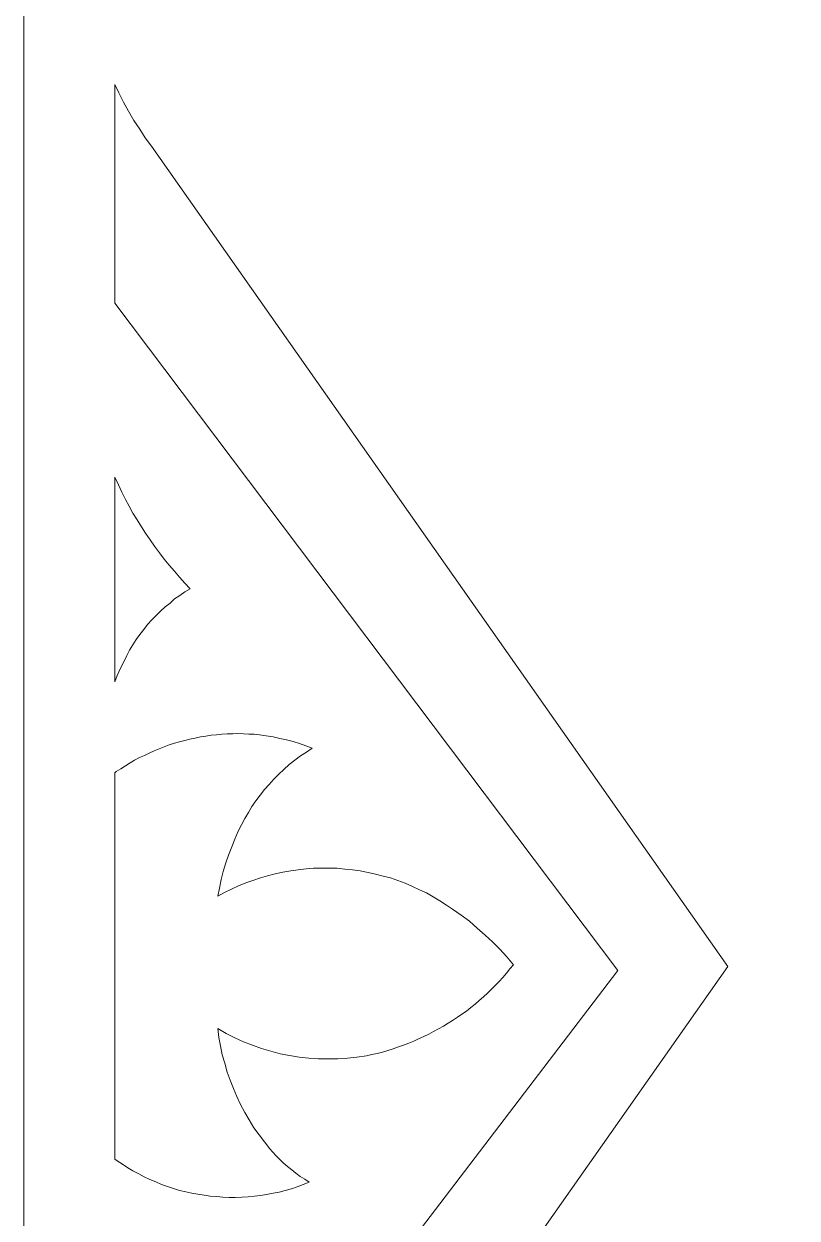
# Model space of a CAD drawing. Header units: centimetres. Extents: x -9.4 to 6.3, y -13 to 13.6.
# Drawn here: x -9.44 to -6.05, y -0.82 to 4.41 of the extents above; entities that cross this region are included whole.
import ezdxf

# ---------------------------------------------------------------- set-up
doc = ezdxf.new("R2010")
doc.units = ezdxf.units.CM
doc.header["$MEASUREMENT"] = 0
doc.layers.add('layer 1', color=7, linetype='Continuous')

msp = doc.modelspace()

# ---------------------------------------------------------------- linework, layer by layer
at = {"layer": 'layer 1', "color": 177, "lineweight": 9}
for points, knots in [([(-9.44332, 13.58709), (-9.44332, 13.58709), (-2.6561, 13.58709), (-2.6561, 13.58709), (-2.6561, 13.58709), (-2.6561, 13.58709), (-2.6561, -13.01887), (-2.6561, -13.01887), (-2.6561, -13.01887), (-2.6561, -13.01887), (-9.44332, -13.01887), (-9.44332, -13.01887), (-9.44332, -13.01887), (-9.44332, -13.01887), (-9.44332, 13.58709), (-9.44332, 13.58709)], [0, 0, 0, 0, 0.2, 0.2, 0.2, 0.2, 0.4, 0.4, 0.4, 0.4, 0.6, 0.6, 0.6, 0.6, 1, 1, 1, 1]), ([(-9.04395, -3.58455), (-9.04395, -3.58455), (-9.04395, -2.62827), (-9.04395, -2.62827), (-9.04395, -2.62827), (-9.04395, -2.62827), (-6.83633, 0.26356), (-6.83633, 0.26356), (-6.83633, 0.26356), (-6.83633, 0.26356), (-9.04395, 3.19039), (-9.04395, 3.19039), (-9.04395, 3.19039), (-9.04395, 3.19039), (-9.04395, 4.14888), (-9.04395, 4.14888), (-9.04395, 4.14888), (-9.04395, 4.14888), (-9.027, 4.1131), (-9.027, 4.1131), (-9.027, 4.1131), (-9.027, 4.1131), (-9.00584, 4.07185), (-9.00584, 4.07185), (-9.00584, 4.07185), (-9.00584, 4.07185), (-8.98364, 4.03168), (-8.98364, 4.03168), (-8.98364, 4.03168), (-8.98364, 4.03168), (-8.96038, 3.99151), (-8.96038, 3.99151), (-8.96038, 3.99151), (-8.96038, 3.99151), (-8.93501, 3.95345), (-8.93501, 3.95345), (-8.93501, 3.95345), (-8.93501, 3.95345), (-8.91069, 3.91537), (-8.91069, 3.91537), (-8.91069, 3.91537), (-8.91069, 3.91537), (-8.88321, 3.87837), (-8.88321, 3.87837), (-8.88321, 3.87837), (-8.88321, 3.87837), (-6.35421, 0.28153), (-6.35421, 0.28153), (-6.35421, 0.28153), (-6.35421, 0.28153), (-8.94135, -3.39884), (-8.94135, -3.39884), (-8.94135, -3.39884), (-8.94135, -3.39884), (-8.96249, -3.43056), (-8.96249, -3.43056), (-8.96249, -3.43056), (-8.96249, -3.43056), (-8.98047, -3.46333), (-8.98047, -3.46333), (-8.98047, -3.46333), (-8.98047, -3.46333), (-8.9995, -3.49504), (-8.9995, -3.49504), (-8.9995, -3.49504), (-8.9995, -3.49504), (-9.01747, -3.52887), (-9.01747, -3.52887), (-9.01747, -3.52887), (-9.01747, -3.52887), (-9.0344, -3.56272), (-9.0344, -3.56272), (-9.0344, -3.56272), (-9.0344, -3.56272), (-9.04395, -3.58455), (-9.04395, -3.58455)], [0, 0, 0, 0, 0.05, 0.05, 0.05, 0.05, 0.1, 0.1, 0.1, 0.1, 0.15, 0.15, 0.15, 0.15, 0.2, 0.2, 0.2, 0.2, 0.25, 0.25, 0.25, 0.25, 0.3, 0.3, 0.3, 0.3, 0.35, 0.35, 0.35, 0.35, 0.4, 0.4, 0.4, 0.4, 0.45, 0.45, 0.45, 0.45, 0.5, 0.5, 0.5, 0.5, 0.55, 0.55, 0.55, 0.55, 0.6, 0.6, 0.6, 0.6, 0.65, 0.65, 0.65, 0.65, 0.7, 0.7, 0.7, 0.7, 0.75, 0.75, 0.75, 0.75, 0.8, 0.8, 0.8, 0.8, 0.85, 0.85, 0.85, 0.85, 0.9, 0.9, 0.9, 0.9, 1, 1, 1, 1]), ([(-9.04395, 1.52919), (-9.04395, 1.52919), (-9.04395, 2.42745), (-9.04395, 2.42745), (-9.04395, 2.42745), (-9.04395, 2.42745), (-9.04286, 2.42463), (-9.04286, 2.42463), (-9.04286, 2.42463), (-9.04286, 2.42463), (-9.02806, 2.3929), (-9.02806, 2.3929), (-9.02806, 2.3929), (-9.02806, 2.3929), (-9.01324, 2.36118), (-9.01324, 2.36118), (-9.01324, 2.36118), (-9.01324, 2.36118), (-8.99738, 2.32947), (-8.99738, 2.32947), (-8.99738, 2.32947), (-8.99738, 2.32947), (-8.98047, 2.29987), (-8.98047, 2.29987), (-8.98047, 2.29987), (-8.98047, 2.29987), (-8.96461, 2.26921), (-8.96461, 2.26921), (-8.96461, 2.26921), (-8.96461, 2.26921), (-8.94664, 2.23961), (-8.94664, 2.23961), (-8.94664, 2.23961), (-8.94664, 2.23961), (-8.92761, 2.20999), (-8.92761, 2.20999), (-8.92761, 2.20999), (-8.92761, 2.20999), (-8.90964, 2.18145), (-8.90964, 2.18145), (-8.90964, 2.18145), (-8.90964, 2.18145), (-8.88955, 2.15185), (-8.88955, 2.15185), (-8.88955, 2.15185), (-8.88955, 2.15185), (-8.86946, 2.12436), (-8.86946, 2.12436), (-8.86946, 2.12436), (-8.86946, 2.12436), (-8.8483, 2.09582), (-8.8483, 2.09582), (-8.8483, 2.09582), (-8.8483, 2.09582), (-8.82822, 2.06728), (-8.82822, 2.06728), (-8.82822, 2.06728), (-8.82822, 2.06728), (-8.80602, 2.04188), (-8.80602, 2.04188), (-8.80602, 2.04188), (-8.80602, 2.04188), (-8.78276, 2.0144), (-8.78276, 2.0144), (-8.78276, 2.0144), (-8.78276, 2.0144), (-8.76056, 1.98903), (-8.76056, 1.98903), (-8.76056, 1.98903), (-8.76056, 1.98903), (-8.7373, 1.9626), (-8.7373, 1.9626), (-8.7373, 1.9626), (-8.7373, 1.9626), (-8.71299, 1.93723), (-8.71299, 1.93723), (-8.71299, 1.93723), (-8.71299, 1.93723), (-8.73624, 1.92454), (-8.73624, 1.92454), (-8.73624, 1.92454), (-8.73624, 1.92454), (-8.7595, 1.90868), (-8.7595, 1.90868), (-8.7595, 1.90868), (-8.7595, 1.90868), (-8.7817, 1.89281), (-8.7817, 1.89281), (-8.7817, 1.89281), (-8.7817, 1.89281), (-8.80179, 1.87484), (-8.80179, 1.87484), (-8.80179, 1.87484), (-8.80179, 1.87484), (-8.82293, 1.85792), (-8.82293, 1.85792), (-8.82293, 1.85792), (-8.82293, 1.85792), (-8.84407, 1.83995), (-8.84407, 1.83995), (-8.84407, 1.83995), (-8.84407, 1.83995), (-8.86312, 1.81986), (-8.86312, 1.81986), (-8.86312, 1.81986), (-8.86312, 1.81986), (-8.88215, 1.80083), (-8.88215, 1.80083), (-8.88215, 1.80083), (-8.88215, 1.80083), (-8.90012, 1.78075), (-8.90012, 1.78075), (-8.90012, 1.78075), (-8.90012, 1.78075), (-8.91704, 1.75855), (-8.91704, 1.75855), (-8.91704, 1.75855), (-8.91704, 1.75855), (-8.93395, 1.7374), (-8.93395, 1.7374), (-8.93395, 1.7374), (-8.93395, 1.7374), (-8.94981, 1.71519), (-8.94981, 1.71519), (-8.94981, 1.71519), (-8.94981, 1.71519), (-8.96461, 1.69193), (-8.96461, 1.69193), (-8.96461, 1.69193), (-8.96461, 1.69193), (-8.97941, 1.66867), (-8.97941, 1.66867), (-8.97941, 1.66867), (-8.97941, 1.66867), (-8.9921, 1.64541), (-8.9921, 1.64541), (-8.9921, 1.64541), (-8.9921, 1.64541), (-9.00372, 1.62004), (-9.00372, 1.62004), (-9.00372, 1.62004), (-9.00372, 1.62004), (-9.01958, 1.58938), (-9.01958, 1.58938), (-9.01958, 1.58938), (-9.01958, 1.58938), (-9.03334, 1.55661), (-9.03334, 1.55661), (-9.03334, 1.55661), (-9.03334, 1.55661), (-9.04395, 1.52919), (-9.04395, 1.52919)], [0, 0, 0, 0, 0.025641, 0.025641, 0.025641, 0.025641, 0.0512821, 0.0512821, 0.0512821, 0.0512821, 0.0769231, 0.0769231, 0.0769231, 0.0769231, 0.1025641, 0.1025641, 0.1025641, 0.1025641, 0.1282051, 0.1282051, 0.1282051, 0.1282051, 0.1538462, 0.1538462, 0.1538462, 0.1538462, 0.1794872, 0.1794872, 0.1794872, 0.1794872, 0.2051282, 0.2051282, 0.2051282, 0.2051282, 0.2307692, 0.2307692, 0.2307692, 0.2307692, 0.2564103, 0.2564103, 0.2564103, 0.2564103, 0.2820513, 0.2820513, 0.2820513, 0.2820513, 0.3076923, 0.3076923, 0.3076923, 0.3076923, 0.3333333, 0.3333333, 0.3333333, 0.3333333, 0.3589744, 0.3589744, 0.3589744, 0.3589744, 0.3846154, 0.3846154, 0.3846154, 0.3846154, 0.4102564, 0.4102564, 0.4102564, 0.4102564, 0.4358974, 0.4358974, 0.4358974, 0.4358974, 0.4615385, 0.4615385, 0.4615385, 0.4615385, 0.4871795, 0.4871795, 0.4871795, 0.4871795, 0.5128205, 0.5128205, 0.5128205, 0.5128205, 0.5384615, 0.5384615, 0.5384615, 0.5384615, 0.5641026, 0.5641026, 0.5641026, 0.5641026, 0.5897436, 0.5897436, 0.5897436, 0.5897436, 0.6153846, 0.6153846, 0.6153846, 0.6153846, 0.6410256, 0.6410256, 0.6410256, 0.6410256, 0.6666667, 0.6666667, 0.6666667, 0.6666667, 0.6923077, 0.6923077, 0.6923077, 0.6923077, 0.7179487, 0.7179487, 0.7179487, 0.7179487, 0.7435897, 0.7435897, 0.7435897, 0.7435897, 0.7692308, 0.7692308, 0.7692308, 0.7692308, 0.7948718, 0.7948718, 0.7948718, 0.7948718, 0.8205128, 0.8205128, 0.8205128, 0.8205128, 0.8461538, 0.8461538, 0.8461538, 0.8461538, 0.8717949, 0.8717949, 0.8717949, 0.8717949, 0.8974359, 0.8974359, 0.8974359, 0.8974359, 0.9230769, 0.9230769, 0.9230769, 0.9230769, 0.9487179, 0.9487179, 0.9487179, 0.9487179, 1, 1, 1, 1]), ([(-9.04395, -0.56366), (-9.04395, -0.56366), (-9.04395, 1.13093), (-9.04395, 1.13093), (-9.04395, 1.13093), (-9.04395, 1.13093), (-9.03757, 1.13581), (-9.03757, 1.13581), (-9.03757, 1.13581), (-9.03757, 1.13581), (-9.01747, 1.14849), (-9.01747, 1.14849), (-9.01747, 1.14849), (-9.01747, 1.14849), (-8.99738, 1.16118), (-8.99738, 1.16118), (-8.99738, 1.16118), (-8.99738, 1.16118), (-8.9773, 1.17387), (-8.9773, 1.17387), (-8.9773, 1.17387), (-8.9773, 1.17387), (-8.95721, 1.18549), (-8.95721, 1.18549), (-8.95721, 1.18549), (-8.95721, 1.18549), (-8.93607, 1.19712), (-8.93607, 1.19712), (-8.93607, 1.19712), (-8.93607, 1.19712), (-8.91387, 1.20664), (-8.91387, 1.20664), (-8.91387, 1.20664), (-8.91387, 1.20664), (-8.89378, 1.21723), (-8.89378, 1.21723), (-8.89378, 1.21723), (-8.89378, 1.21723), (-8.87158, 1.22674), (-8.87158, 1.22674), (-8.87158, 1.22674), (-8.87158, 1.22674), (-8.84936, 1.23626), (-8.84936, 1.23626), (-8.84936, 1.23626), (-8.84936, 1.23626), (-8.82822, 1.24471), (-8.82822, 1.24471), (-8.82822, 1.24471), (-8.82822, 1.24471), (-8.80496, 1.25317), (-8.80496, 1.25317), (-8.80496, 1.25317), (-8.80496, 1.25317), (-8.78276, 1.26057), (-8.78276, 1.26057), (-8.78276, 1.26057), (-8.78276, 1.26057), (-8.76056, 1.26691), (-8.76056, 1.26691), (-8.76056, 1.26691), (-8.76056, 1.26691), (-8.7373, 1.2722), (-8.7373, 1.2722), (-8.7373, 1.2722), (-8.7373, 1.2722), (-8.7151, 1.27854), (-8.7151, 1.27854), (-8.7151, 1.27854), (-8.7151, 1.27854), (-8.69184, 1.28277), (-8.69184, 1.28277), (-8.69184, 1.28277), (-8.69184, 1.28277), (-8.66751, 1.28806), (-8.66751, 1.28806), (-8.66751, 1.28806), (-8.66751, 1.28806), (-8.64531, 1.29123), (-8.64531, 1.29123), (-8.64531, 1.29123), (-8.64531, 1.29123), (-8.62205, 1.29546), (-8.62205, 1.29546), (-8.62205, 1.29546), (-8.62205, 1.29546), (-8.59774, 1.29757), (-8.59774, 1.29757), (-8.59774, 1.29757), (-8.59774, 1.29757), (-8.57448, 1.29969), (-8.57448, 1.29969), (-8.57448, 1.29969), (-8.57448, 1.29969), (-8.55122, 1.3018), (-8.55122, 1.3018), (-8.55122, 1.3018), (-8.55122, 1.3018), (-8.52691, 1.3018), (-8.52691, 1.3018), (-8.52691, 1.3018), (-8.52691, 1.3018), (-8.50363, 1.30286), (-8.50363, 1.30286), (-8.50363, 1.30286), (-8.50363, 1.30286), (-8.47932, 1.3018), (-8.47932, 1.3018), (-8.47932, 1.3018), (-8.47932, 1.3018), (-8.45606, 1.30074), (-8.45606, 1.30074), (-8.45606, 1.30074), (-8.45606, 1.30074), (-8.4328, 1.29969), (-8.4328, 1.29969), (-8.4328, 1.29969), (-8.4328, 1.29969), (-8.40849, 1.29757), (-8.40849, 1.29757), (-8.40849, 1.29757), (-8.40849, 1.29757), (-8.37995, 1.29334), (-8.37995, 1.29334), (-8.37995, 1.29334), (-8.37995, 1.29334), (-8.34929, 1.28806), (-8.34929, 1.28806), (-8.34929, 1.28806), (-8.34929, 1.28806), (-8.31967, 1.28171), (-8.31967, 1.28171), (-8.31967, 1.28171), (-8.31967, 1.28171), (-8.29113, 1.27537), (-8.29113, 1.27537), (-8.29113, 1.27537), (-8.29113, 1.27537), (-8.26153, 1.26797), (-8.26153, 1.26797), (-8.26153, 1.26797), (-8.26153, 1.26797), (-8.23404, 1.25846), (-8.23404, 1.25846), (-8.23404, 1.25846), (-8.23404, 1.25846), (-8.2055, 1.24894), (-8.2055, 1.24894), (-8.2055, 1.24894), (-8.2055, 1.24894), (-8.17801, 1.23837), (-8.17801, 1.23837), (-8.17801, 1.23837), (-8.17801, 1.23837), (-8.20338, 1.22146), (-8.20338, 1.22146), (-8.20338, 1.22146), (-8.20338, 1.22146), (-8.22981, 1.20452), (-8.22981, 1.20452), (-8.22981, 1.20452), (-8.22981, 1.20452), (-8.25412, 1.18549), (-8.25412, 1.18549), (-8.25412, 1.18549), (-8.25412, 1.18549), (-8.27844, 1.16647), (-8.27844, 1.16647), (-8.27844, 1.16647), (-8.27844, 1.16647), (-8.3017, 1.14532), (-8.3017, 1.14532), (-8.3017, 1.14532), (-8.3017, 1.14532), (-8.3239, 1.12524), (-8.3239, 1.12524), (-8.3239, 1.12524), (-8.3239, 1.12524), (-8.34612, 1.10304), (-8.34612, 1.10304), (-8.34612, 1.10304), (-8.34612, 1.10304), (-8.36726, 1.07978), (-8.36726, 1.07978), (-8.36726, 1.07978), (-8.36726, 1.07978), (-8.38735, 1.05758), (-8.38735, 1.05758), (-8.38735, 1.05758), (-8.38735, 1.05758), (-8.40637, 1.03219), (-8.40637, 1.03219), (-8.40637, 1.03219), (-8.40637, 1.03219), (-8.4254, 1.00787), (-8.4254, 1.00787), (-8.4254, 1.00787), (-8.4254, 1.00787), (-8.44232, 0.9825), (-8.44232, 0.9825), (-8.44232, 0.9825), (-8.44232, 0.9825), (-8.45818, 0.95607), (-8.45818, 0.95607), (-8.45818, 0.95607), (-8.45818, 0.95607), (-8.47403, 0.92964), (-8.47403, 0.92964), (-8.47403, 0.92964), (-8.47403, 0.92964), (-8.48883, 0.90216), (-8.48883, 0.90216), (-8.48883, 0.90216), (-8.48883, 0.90216), (-8.50258, 0.87467), (-8.50258, 0.87467), (-8.50258, 0.87467), (-8.50258, 0.87467), (-8.51739, 0.83977), (-8.51739, 0.83977), (-8.51739, 0.83977), (-8.51739, 0.83977), (-8.53114, 0.80594), (-8.53114, 0.80594), (-8.53114, 0.80594), (-8.53114, 0.80594), (-8.54488, 0.76999), (-8.54488, 0.76999), (-8.54488, 0.76999), (-8.54488, 0.76999), (-8.55651, 0.73511), (-8.55651, 0.73511), (-8.55651, 0.73511), (-8.55651, 0.73511), (-8.56814, 0.69809), (-8.56814, 0.69809), (-8.56814, 0.69809), (-8.56814, 0.69809), (-8.57765, 0.66215), (-8.57765, 0.66215), (-8.57765, 0.66215), (-8.57765, 0.66215), (-8.58505, 0.62515), (-8.58505, 0.62515), (-8.58505, 0.62515), (-8.58505, 0.62515), (-8.59245, 0.5892), (-8.59245, 0.5892), (-8.59245, 0.5892), (-8.59245, 0.5892), (-8.56285, 0.60506), (-8.56285, 0.60506), (-8.56285, 0.60506), (-8.56285, 0.60506), (-8.53219, 0.61986), (-8.53219, 0.61986), (-8.53219, 0.61986), (-8.53219, 0.61986), (-8.50152, 0.63466), (-8.50152, 0.63466), (-8.50152, 0.63466), (-8.50152, 0.63466), (-8.4698, 0.64735), (-8.4698, 0.64735), (-8.4698, 0.64735), (-8.4698, 0.64735), (-8.43809, 0.65897), (-8.43809, 0.65897), (-8.43809, 0.65897), (-8.43809, 0.65897), (-8.40532, 0.6706), (-8.40532, 0.6706), (-8.40532, 0.6706), (-8.40532, 0.6706), (-8.3736, 0.67906), (-8.3736, 0.67906), (-8.3736, 0.67906), (-8.3736, 0.67906), (-8.33975, 0.68752), (-8.33975, 0.68752), (-8.33975, 0.68752), (-8.33975, 0.68752), (-8.30698, 0.69492), (-8.30698, 0.69492), (-8.30698, 0.69492), (-8.30698, 0.69492), (-8.2721, 0.70128), (-8.2721, 0.70128), (-8.2721, 0.70128), (-8.2721, 0.70128), (-8.23932, 0.70551), (-8.23932, 0.70551), (-8.23932, 0.70551), (-8.23932, 0.70551), (-8.20444, 0.70974), (-8.20444, 0.70974), (-8.20444, 0.70974), (-8.20444, 0.70974), (-8.17165, 0.71185), (-8.17165, 0.71185), (-8.17165, 0.71185), (-8.17165, 0.71185), (-8.13676, 0.71291), (-8.13676, 0.71291), (-8.13676, 0.71291), (-8.13676, 0.71291), (-8.10293, 0.71291), (-8.10293, 0.71291), (-8.10293, 0.71291), (-8.10293, 0.71291), (-8.06805, 0.71185), (-8.06805, 0.71185), (-8.06805, 0.71185), (-8.06805, 0.71185), (-8.03527, 0.70868), (-8.03527, 0.70868), (-8.03527, 0.70868), (-8.03527, 0.70868), (-8.00037, 0.70551), (-8.00037, 0.70551), (-8.00037, 0.70551), (-8.00037, 0.70551), (-7.9676, 0.70022), (-7.9676, 0.70022), (-7.9676, 0.70022), (-7.9676, 0.70022), (-7.93271, 0.69386), (-7.93271, 0.69386), (-7.93271, 0.69386), (-7.93271, 0.69386), (-7.89994, 0.68646), (-7.89994, 0.68646), (-7.89994, 0.68646), (-7.89994, 0.68646), (-7.86717, 0.678), (-7.86717, 0.678), (-7.86717, 0.678), (-7.86717, 0.678), (-7.8344, 0.66955), (-7.8344, 0.66955), (-7.8344, 0.66955), (-7.8344, 0.66955), (-7.80161, 0.65792), (-7.80161, 0.65792), (-7.80161, 0.65792), (-7.80161, 0.65792), (-7.76989, 0.64629), (-7.76989, 0.64629), (-7.76989, 0.64629), (-7.76989, 0.64629), (-7.73818, 0.63255), (-7.73818, 0.63255), (-7.73818, 0.63255), (-7.73818, 0.63255), (-7.70752, 0.61775), (-7.70752, 0.61775), (-7.70752, 0.61775), (-7.70752, 0.61775), (-7.67686, 0.604), (-7.67686, 0.604), (-7.67686, 0.604), (-7.67686, 0.604), (-7.64724, 0.58709), (-7.64724, 0.58709), (-7.64724, 0.58709), (-7.64724, 0.58709), (-7.61764, 0.56912), (-7.61764, 0.56912), (-7.61764, 0.56912), (-7.61764, 0.56912), (-7.5891, 0.55009), (-7.5891, 0.55009), (-7.5891, 0.55009), (-7.5891, 0.55009), (-7.56161, 0.53212), (-7.56161, 0.53212), (-7.56161, 0.53212), (-7.56161, 0.53212), (-7.52461, 0.50567), (-7.52461, 0.50567), (-7.52461, 0.50567), (-7.52461, 0.50567), (-7.48759, 0.47924), (-7.48759, 0.47924), (-7.48759, 0.47924), (-7.48759, 0.47924), (-7.45376, 0.44964), (-7.45376, 0.44964), (-7.45376, 0.44964), (-7.45376, 0.44964), (-7.41888, 0.41898), (-7.41888, 0.41898), (-7.41888, 0.41898), (-7.41888, 0.41898), (-7.38611, 0.38938), (-7.38611, 0.38938), (-7.38611, 0.38938), (-7.38611, 0.38938), (-7.35439, 0.35659), (-7.35439, 0.35659), (-7.35439, 0.35659), (-7.35439, 0.35659), (-7.32373, 0.32382), (-7.32373, 0.32382), (-7.32373, 0.32382), (-7.32373, 0.32382), (-7.29411, 0.28893), (-7.29411, 0.28893), (-7.29411, 0.28893), (-7.29411, 0.28893), (-7.30997, 0.27096), (-7.30997, 0.27096), (-7.30997, 0.27096), (-7.30997, 0.27096), (-7.32585, 0.25193), (-7.32585, 0.25193), (-7.32585, 0.25193), (-7.32585, 0.25193), (-7.34065, 0.2329), (-7.34065, 0.2329), (-7.34065, 0.2329), (-7.34065, 0.2329), (-7.35756, 0.21493), (-7.35756, 0.21493), (-7.35756, 0.21493), (-7.35756, 0.21493), (-7.37448, 0.19802), (-7.37448, 0.19802), (-7.37448, 0.19802), (-7.37448, 0.19802), (-7.39139, 0.18108), (-7.39139, 0.18108), (-7.39139, 0.18108), (-7.39139, 0.18108), (-7.40831, 0.16417), (-7.40831, 0.16417), (-7.40831, 0.16417), (-7.40831, 0.16417), (-7.42628, 0.14831), (-7.42628, 0.14831), (-7.42628, 0.14831), (-7.42628, 0.14831), (-7.44531, 0.13245), (-7.44531, 0.13245), (-7.44531, 0.13245), (-7.44531, 0.13245), (-7.46328, 0.1166), (-7.46328, 0.1166), (-7.46328, 0.1166), (-7.46328, 0.1166), (-7.48231, 0.10074), (-7.48231, 0.10074), (-7.48231, 0.10074), (-7.48231, 0.10074), (-7.50135, 0.08594), (-7.50135, 0.08594), (-7.50135, 0.08594), (-7.50135, 0.08594), (-7.52144, 0.0722), (-7.52144, 0.0722), (-7.52144, 0.0722), (-7.52144, 0.0722), (-7.54047, 0.05845), (-7.54047, 0.05845), (-7.54047, 0.05845), (-7.54047, 0.05845), (-7.56161, 0.04471), (-7.56161, 0.04471), (-7.56161, 0.04471), (-7.56161, 0.04471), (-7.5817, 0.03202), (-7.5817, 0.03202), (-7.5817, 0.03202), (-7.5817, 0.03202), (-7.60178, 0.01934), (-7.60178, 0.01934), (-7.60178, 0.01934), (-7.60178, 0.01934), (-7.62293, 0.00769), (-7.62293, 0.00769), (-7.62293, 0.00769), (-7.62293, 0.00769), (-7.64513, -0.00394), (-7.64513, -0.00394), (-7.64513, -0.00394), (-7.64513, -0.00394), (-7.66629, -0.01557), (-7.66629, -0.01557), (-7.66629, -0.01557), (-7.66629, -0.01557), (-7.68743, -0.02614), (-7.68743, -0.02614), (-7.68743, -0.02614), (-7.68743, -0.02614), (-7.71069, -0.03671), (-7.71069, -0.03671), (-7.71069, -0.03671), (-7.71069, -0.03671), (-7.73183, -0.04622), (-7.73183, -0.04622), (-7.73183, -0.04622), (-7.73183, -0.04622), (-7.75403, -0.05468), (-7.75403, -0.05468), (-7.75403, -0.05468), (-7.75403, -0.05468), (-7.77729, -0.06314), (-7.77729, -0.06314), (-7.77729, -0.06314), (-7.77729, -0.06314), (-7.79949, -0.0716), (-7.79949, -0.0716), (-7.79949, -0.0716), (-7.79949, -0.0716), (-7.82275, -0.08005), (-7.82275, -0.08005), (-7.82275, -0.08005), (-7.82275, -0.08005), (-7.84602, -0.08745), (-7.84602, -0.08745), (-7.84602, -0.08745), (-7.84602, -0.08745), (-7.86928, -0.0938), (-7.86928, -0.0938), (-7.86928, -0.0938), (-7.86928, -0.0938), (-7.89254, -0.10014), (-7.89254, -0.10014), (-7.89254, -0.10014), (-7.89254, -0.10014), (-7.91685, -0.10543), (-7.91685, -0.10543), (-7.91685, -0.10543), (-7.91685, -0.10543), (-7.94011, -0.11071), (-7.94011, -0.11071), (-7.94011, -0.11071), (-7.94011, -0.11071), (-7.9824, -0.116), (-7.9824, -0.116), (-7.9824, -0.116), (-7.9824, -0.116), (-8.02365, -0.12128), (-8.02365, -0.12128), (-8.02365, -0.12128), (-8.02365, -0.12128), (-8.06593, -0.1234), (-8.06593, -0.1234), (-8.06593, -0.1234), (-8.06593, -0.1234), (-8.10928, -0.12445), (-8.10928, -0.12445), (-8.10928, -0.12445), (-8.10928, -0.12445), (-8.15051, -0.1234), (-8.15051, -0.1234), (-8.15051, -0.1234), (-8.15051, -0.1234), (-8.19281, -0.12023), (-8.19281, -0.12023), (-8.19281, -0.12023), (-8.19281, -0.12023), (-8.2351, -0.116), (-8.2351, -0.116), (-8.2351, -0.116), (-8.2351, -0.116), (-8.27738, -0.10965), (-8.27738, -0.10965), (-8.27738, -0.10965), (-8.27738, -0.10965), (-8.31861, -0.1012), (-8.31861, -0.1012), (-8.31861, -0.1012), (-8.31861, -0.1012), (-8.35986, -0.09062), (-8.35986, -0.09062), (-8.35986, -0.09062), (-8.35986, -0.09062), (-8.40003, -0.07794), (-8.40003, -0.07794), (-8.40003, -0.07794), (-8.40003, -0.07794), (-8.4402, -0.0642), (-8.4402, -0.0642), (-8.4402, -0.0642), (-8.4402, -0.0642), (-8.47932, -0.0494), (-8.47932, -0.0494), (-8.47932, -0.0494), (-8.47932, -0.0494), (-8.51739, -0.03142), (-8.51739, -0.03142), (-8.51739, -0.03142), (-8.51739, -0.03142), (-8.55545, -0.0124), (-8.55545, -0.0124), (-8.55545, -0.0124), (-8.55545, -0.0124), (-8.59245, 0.00875), (-8.59245, 0.00875), (-8.59245, 0.00875), (-8.59245, 0.00875), (-8.58717, -0.03037), (-8.58717, -0.03037), (-8.58717, -0.03037), (-8.58717, -0.03037), (-8.58082, -0.06737), (-8.58082, -0.06737), (-8.58082, -0.06737), (-8.58082, -0.06737), (-8.57237, -0.10648), (-8.57237, -0.10648), (-8.57237, -0.10648), (-8.57237, -0.10648), (-8.56179, -0.14348), (-8.56179, -0.14348), (-8.56179, -0.14348), (-8.56179, -0.14348), (-8.55122, -0.18156), (-8.55122, -0.18156), (-8.55122, -0.18156), (-8.55122, -0.18156), (-8.53748, -0.2175), (-8.53748, -0.2175), (-8.53748, -0.2175), (-8.53748, -0.2175), (-8.52374, -0.25345), (-8.52374, -0.25345), (-8.52374, -0.25345), (-8.52374, -0.25345), (-8.50892, -0.28939), (-8.50892, -0.28939), (-8.50892, -0.28939), (-8.50892, -0.28939), (-8.492, -0.32429), (-8.492, -0.32429), (-8.492, -0.32429), (-8.492, -0.32429), (-8.47298, -0.35918), (-8.47298, -0.35918), (-8.47298, -0.35918), (-8.47298, -0.35918), (-8.45395, -0.39195), (-8.45395, -0.39195), (-8.45395, -0.39195), (-8.45395, -0.39195), (-8.43386, -0.42578), (-8.43386, -0.42578), (-8.43386, -0.42578), (-8.43386, -0.42578), (-8.4106, -0.45644), (-8.4106, -0.45644), (-8.4106, -0.45644), (-8.4106, -0.45644), (-8.38735, -0.48815), (-8.38735, -0.48815), (-8.38735, -0.48815), (-8.38735, -0.48815), (-8.36409, -0.51777), (-8.36409, -0.51777), (-8.36409, -0.51777), (-8.36409, -0.51777), (-8.33764, -0.54737), (-8.33764, -0.54737), (-8.33764, -0.54737), (-8.33764, -0.54737), (-8.32073, -0.56429), (-8.32073, -0.56429), (-8.32073, -0.56429), (-8.32073, -0.56429), (-8.30487, -0.58014), (-8.30487, -0.58014), (-8.30487, -0.58014), (-8.30487, -0.58014), (-8.2869, -0.596), (-8.2869, -0.596), (-8.2869, -0.596), (-8.2869, -0.596), (-8.26787, -0.6108), (-8.26787, -0.6108), (-8.26787, -0.6108), (-8.26787, -0.6108), (-8.2499, -0.6256), (-8.2499, -0.6256), (-8.2499, -0.6256), (-8.2499, -0.6256), (-8.23087, -0.63935), (-8.23087, -0.63935), (-8.23087, -0.63935), (-8.23087, -0.63935), (-8.21078, -0.65203), (-8.21078, -0.65203), (-8.21078, -0.65203), (-8.21078, -0.65203), (-8.1907, -0.66474), (-8.1907, -0.66474), (-8.1907, -0.66474), (-8.1907, -0.66474), (-8.21712, -0.67531), (-8.21712, -0.67531), (-8.21712, -0.67531), (-8.21712, -0.67531), (-8.24355, -0.68482), (-8.24355, -0.68482), (-8.24355, -0.68482), (-8.24355, -0.68482), (-8.26893, -0.69328), (-8.26893, -0.69328), (-8.26893, -0.69328), (-8.26893, -0.69328), (-8.29641, -0.70174), (-8.29641, -0.70174), (-8.29641, -0.70174), (-8.29641, -0.70174), (-8.32284, -0.70808), (-8.32284, -0.70808), (-8.32284, -0.70808), (-8.32284, -0.70808), (-8.34929, -0.71336), (-8.34929, -0.71336), (-8.34929, -0.71336), (-8.34929, -0.71336), (-8.37783, -0.71865), (-8.37783, -0.71865), (-8.37783, -0.71865), (-8.37783, -0.71865), (-8.40426, -0.72288), (-8.40426, -0.72288), (-8.40426, -0.72288), (-8.40426, -0.72288), (-8.43175, -0.72605), (-8.43175, -0.72605), (-8.43175, -0.72605), (-8.43175, -0.72605), (-8.45923, -0.72922), (-8.45923, -0.72922), (-8.45923, -0.72922), (-8.45923, -0.72922), (-8.48672, -0.73028), (-8.48672, -0.73028), (-8.48672, -0.73028), (-8.48672, -0.73028), (-8.51528, -0.73134), (-8.51528, -0.73134), (-8.51528, -0.73134), (-8.51528, -0.73134), (-8.54171, -0.73134), (-8.54171, -0.73134), (-8.54171, -0.73134), (-8.54171, -0.73134), (-8.57025, -0.73028), (-8.57025, -0.73028), (-8.57025, -0.73028), (-8.57025, -0.73028), (-8.59668, -0.72817), (-8.59668, -0.72817), (-8.59668, -0.72817), (-8.59668, -0.72817), (-8.62522, -0.72605), (-8.62522, -0.72605), (-8.62522, -0.72605), (-8.62522, -0.72605), (-8.65165, -0.72182), (-8.65165, -0.72182), (-8.65165, -0.72182), (-8.65165, -0.72182), (-8.67914, -0.71759), (-8.67914, -0.71759), (-8.67914, -0.71759), (-8.67914, -0.71759), (-8.70664, -0.71231), (-8.70664, -0.71231), (-8.70664, -0.71231), (-8.70664, -0.71231), (-8.73307, -0.70702), (-8.73307, -0.70702), (-8.73307, -0.70702), (-8.73307, -0.70702), (-8.76056, -0.70068), (-8.76056, -0.70068), (-8.76056, -0.70068), (-8.76056, -0.70068), (-8.78699, -0.69222), (-8.78699, -0.69222), (-8.78699, -0.69222), (-8.78699, -0.69222), (-8.81342, -0.68376), (-8.81342, -0.68376), (-8.81342, -0.68376), (-8.81342, -0.68376), (-8.83985, -0.67425), (-8.83985, -0.67425), (-8.83985, -0.67425), (-8.83985, -0.67425), (-8.86418, -0.66368), (-8.86418, -0.66368), (-8.86418, -0.66368), (-8.86418, -0.66368), (-8.89061, -0.65309), (-8.89061, -0.65309), (-8.89061, -0.65309), (-8.89061, -0.65309), (-8.91492, -0.64146), (-8.91492, -0.64146), (-8.91492, -0.64146), (-8.91492, -0.64146), (-8.93924, -0.62877), (-8.93924, -0.62877), (-8.93924, -0.62877), (-8.93924, -0.62877), (-8.96461, -0.61503), (-8.96461, -0.61503), (-8.96461, -0.61503), (-8.96461, -0.61503), (-8.98681, -0.60129), (-8.98681, -0.60129), (-8.98681, -0.60129), (-8.98681, -0.60129), (-9.01112, -0.58543), (-9.01112, -0.58543), (-9.01112, -0.58543), (-9.01112, -0.58543), (-9.0344, -0.57063), (-9.0344, -0.57063), (-9.0344, -0.57063), (-9.0344, -0.57063), (-9.04395, -0.56366), (-9.04395, -0.56366)], [0, 0, 0, 0, 0.0048077, 0.0048077, 0.0048077, 0.0048077, 0.0096154, 0.0096154, 0.0096154, 0.0096154, 0.0144231, 0.0144231, 0.0144231, 0.0144231, 0.0192308, 0.0192308, 0.0192308, 0.0192308, 0.0240385, 0.0240385, 0.0240385, 0.0240385, 0.0288462, 0.0288462, 0.0288462, 0.0288462, 0.0336538, 0.0336538, 0.0336538, 0.0336538, 0.0384615, 0.0384615, 0.0384615, 0.0384615, 0.0432692, 0.0432692, 0.0432692, 0.0432692, 0.0480769, 0.0480769, 0.0480769, 0.0480769, 0.0528846, 0.0528846, 0.0528846, 0.0528846, 0.0576923, 0.0576923, 0.0576923, 0.0576923, 0.0625, 0.0625, 0.0625, 0.0625, 0.0673077, 0.0673077, 0.0673077, 0.0673077, 0.0721154, 0.0721154, 0.0721154, 0.0721154, 0.0769231, 0.0769231, 0.0769231, 0.0769231, 0.0817308, 0.0817308, 0.0817308, 0.0817308, 0.0865385, 0.0865385, 0.0865385, 0.0865385, 0.0913462, 0.0913462, 0.0913462, 0.0913462, 0.0961538, 0.0961538, 0.0961538, 0.0961538, 0.1009615, 0.1009615, 0.1009615, 0.1009615, 0.1057692, 0.1057692, 0.1057692, 0.1057692, 0.1105769, 0.1105769, 0.1105769, 0.1105769, 0.1153846, 0.1153846, 0.1153846, 0.1153846, 0.1201923, 0.1201923, 0.1201923, 0.1201923, 0.125, 0.125, 0.125, 0.125, 0.1298077, 0.1298077, 0.1298077, 0.1298077, 0.1346154, 0.1346154, 0.1346154, 0.1346154, 0.1394231, 0.1394231, 0.1394231, 0.1394231, 0.1442308, 0.1442308, 0.1442308, 0.1442308, 0.1490385, 0.1490385, 0.1490385, 0.1490385, 0.1538462, 0.1538462, 0.1538462, 0.1538462, 0.1586538, 0.1586538, 0.1586538, 0.1586538, 0.1634615, 0.1634615, 0.1634615, 0.1634615, 0.1682692, 0.1682692, 0.1682692, 0.1682692, 0.1730769, 0.1730769, 0.1730769, 0.1730769, 0.1778846, 0.1778846, 0.1778846, 0.1778846, 0.1826923, 0.1826923, 0.1826923, 0.1826923, 0.1875, 0.1875, 0.1875, 0.1875, 0.1923077, 0.1923077, 0.1923077, 0.1923077, 0.1971154, 0.1971154, 0.1971154, 0.1971154, 0.2019231, 0.2019231, 0.2019231, 0.2019231, 0.2067308, 0.2067308, 0.2067308, 0.2067308, 0.2115385, 0.2115385, 0.2115385, 0.2115385, 0.2163462, 0.2163462, 0.2163462, 0.2163462, 0.2211538, 0.2211538, 0.2211538, 0.2211538, 0.2259615, 0.2259615, 0.2259615, 0.2259615, 0.2307692, 0.2307692, 0.2307692, 0.2307692, 0.2355769, 0.2355769, 0.2355769, 0.2355769, 0.2403846, 0.2403846, 0.2403846, 0.2403846, 0.2451923, 0.2451923, 0.2451923, 0.2451923, 0.25, 0.25, 0.25, 0.25, 0.2548077, 0.2548077, 0.2548077, 0.2548077, 0.2596154, 0.2596154, 0.2596154, 0.2596154, 0.2644231, 0.2644231, 0.2644231, 0.2644231, 0.2692308, 0.2692308, 0.2692308, 0.2692308, 0.2740385, 0.2740385, 0.2740385, 0.2740385, 0.2788462, 0.2788462, 0.2788462, 0.2788462, 0.2836538, 0.2836538, 0.2836538, 0.2836538, 0.2884615, 0.2884615, 0.2884615, 0.2884615, 0.2932692, 0.2932692, 0.2932692, 0.2932692, 0.2980769, 0.2980769, 0.2980769, 0.2980769, 0.3028846, 0.3028846, 0.3028846, 0.3028846, 0.3076923, 0.3076923, 0.3076923, 0.3076923, 0.3125, 0.3125, 0.3125, 0.3125, 0.3173077, 0.3173077, 0.3173077, 0.3173077, 0.3221154, 0.3221154, 0.3221154, 0.3221154, 0.3269231, 0.3269231, 0.3269231, 0.3269231, 0.3317308, 0.3317308, 0.3317308, 0.3317308, 0.3365385, 0.3365385, 0.3365385, 0.3365385, 0.3413462, 0.3413462, 0.3413462, 0.3413462, 0.3461538, 0.3461538, 0.3461538, 0.3461538, 0.3509615, 0.3509615, 0.3509615, 0.3509615, 0.3557692, 0.3557692, 0.3557692, 0.3557692, 0.3605769, 0.3605769, 0.3605769, 0.3605769, 0.3653846, 0.3653846, 0.3653846, 0.3653846, 0.3701923, 0.3701923, 0.3701923, 0.3701923, 0.375, 0.375, 0.375, 0.375, 0.3798077, 0.3798077, 0.3798077, 0.3798077, 0.3846154, 0.3846154, 0.3846154, 0.3846154, 0.3894231, 0.3894231, 0.3894231, 0.3894231, 0.3942308, 0.3942308, 0.3942308, 0.3942308, 0.3990385, 0.3990385, 0.3990385, 0.3990385, 0.4038462, 0.4038462, 0.4038462, 0.4038462, 0.4086538, 0.4086538, 0.4086538, 0.4086538, 0.4134615, 0.4134615, 0.4134615, 0.4134615, 0.4182692, 0.4182692, 0.4182692, 0.4182692, 0.4230769, 0.4230769, 0.4230769, 0.4230769, 0.4278846, 0.4278846, 0.4278846, 0.4278846, 0.4326923, 0.4326923, 0.4326923, 0.4326923, 0.4375, 0.4375, 0.4375, 0.4375, 0.4423077, 0.4423077, 0.4423077, 0.4423077, 0.4471154, 0.4471154, 0.4471154, 0.4471154, 0.4519231, 0.4519231, 0.4519231, 0.4519231, 0.4567308, 0.4567308, 0.4567308, 0.4567308, 0.4615385, 0.4615385, 0.4615385, 0.4615385, 0.4663462, 0.4663462, 0.4663462, 0.4663462, 0.4711538, 0.4711538, 0.4711538, 0.4711538, 0.4759615, 0.4759615, 0.4759615, 0.4759615, 0.4807692, 0.4807692, 0.4807692, 0.4807692, 0.4855769, 0.4855769, 0.4855769, 0.4855769, 0.4903846, 0.4903846, 0.4903846, 0.4903846, 0.4951923, 0.4951923, 0.4951923, 0.4951923, 0.5, 0.5, 0.5, 0.5, 0.5048077, 0.5048077, 0.5048077, 0.5048077, 0.5096154, 0.5096154, 0.5096154, 0.5096154, 0.5144231, 0.5144231, 0.5144231, 0.5144231, 0.5192308, 0.5192308, 0.5192308, 0.5192308, 0.5240385, 0.5240385, 0.5240385, 0.5240385, 0.5288462, 0.5288462, 0.5288462, 0.5288462, 0.5336538, 0.5336538, 0.5336538, 0.5336538, 0.5384615, 0.5384615, 0.5384615, 0.5384615, 0.5432692, 0.5432692, 0.5432692, 0.5432692, 0.5480769, 0.5480769, 0.5480769, 0.5480769, 0.5528846, 0.5528846, 0.5528846, 0.5528846, 0.5576923, 0.5576923, 0.5576923, 0.5576923, 0.5625, 0.5625, 0.5625, 0.5625, 0.5673077, 0.5673077, 0.5673077, 0.5673077, 0.5721154, 0.5721154, 0.5721154, 0.5721154, 0.5769231, 0.5769231, 0.5769231, 0.5769231, 0.5817308, 0.5817308, 0.5817308, 0.5817308, 0.5865385, 0.5865385, 0.5865385, 0.5865385, 0.5913462, 0.5913462, 0.5913462, 0.5913462, 0.5961538, 0.5961538, 0.5961538, 0.5961538, 0.6009615, 0.6009615, 0.6009615, 0.6009615, 0.6057692, 0.6057692, 0.6057692, 0.6057692, 0.6105769, 0.6105769, 0.6105769, 0.6105769, 0.6153846, 0.6153846, 0.6153846, 0.6153846, 0.6201923, 0.6201923, 0.6201923, 0.6201923, 0.625, 0.625, 0.625, 0.625, 0.6298077, 0.6298077, 0.6298077, 0.6298077, 0.6346154, 0.6346154, 0.6346154, 0.6346154, 0.6394231, 0.6394231, 0.6394231, 0.6394231, 0.6442308, 0.6442308, 0.6442308, 0.6442308, 0.6490385, 0.6490385, 0.6490385, 0.6490385, 0.6538462, 0.6538462, 0.6538462, 0.6538462, 0.6586538, 0.6586538, 0.6586538, 0.6586538, 0.6634615, 0.6634615, 0.6634615, 0.6634615, 0.6682692, 0.6682692, 0.6682692, 0.6682692, 0.6730769, 0.6730769, 0.6730769, 0.6730769, 0.6778846, 0.6778846, 0.6778846, 0.6778846, 0.6826923, 0.6826923, 0.6826923, 0.6826923, 0.6875, 0.6875, 0.6875, 0.6875, 0.6923077, 0.6923077, 0.6923077, 0.6923077, 0.6971154, 0.6971154, 0.6971154, 0.6971154, 0.7019231, 0.7019231, 0.7019231, 0.7019231, 0.7067308, 0.7067308, 0.7067308, 0.7067308, 0.7115385, 0.7115385, 0.7115385, 0.7115385, 0.7163462, 0.7163462, 0.7163462, 0.7163462, 0.7211538, 0.7211538, 0.7211538, 0.7211538, 0.7259615, 0.7259615, 0.7259615, 0.7259615, 0.7307692, 0.7307692, 0.7307692, 0.7307692, 0.7355769, 0.7355769, 0.7355769, 0.7355769, 0.7403846, 0.7403846, 0.7403846, 0.7403846, 0.7451923, 0.7451923, 0.7451923, 0.7451923, 0.75, 0.75, 0.75, 0.75, 0.7548077, 0.7548077, 0.7548077, 0.7548077, 0.7596154, 0.7596154, 0.7596154, 0.7596154, 0.7644231, 0.7644231, 0.7644231, 0.7644231, 0.7692308, 0.7692308, 0.7692308, 0.7692308, 0.7740385, 0.7740385, 0.7740385, 0.7740385, 0.7788462, 0.7788462, 0.7788462, 0.7788462, 0.7836538, 0.7836538, 0.7836538, 0.7836538, 0.7884615, 0.7884615, 0.7884615, 0.7884615, 0.7932692, 0.7932692, 0.7932692, 0.7932692, 0.7980769, 0.7980769, 0.7980769, 0.7980769, 0.8028846, 0.8028846, 0.8028846, 0.8028846, 0.8076923, 0.8076923, 0.8076923, 0.8076923, 0.8125, 0.8125, 0.8125, 0.8125, 0.8173077, 0.8173077, 0.8173077, 0.8173077, 0.8221154, 0.8221154, 0.8221154, 0.8221154, 0.8269231, 0.8269231, 0.8269231, 0.8269231, 0.8317308, 0.8317308, 0.8317308, 0.8317308, 0.8365385, 0.8365385, 0.8365385, 0.8365385, 0.8413462, 0.8413462, 0.8413462, 0.8413462, 0.8461538, 0.8461538, 0.8461538, 0.8461538, 0.8509615, 0.8509615, 0.8509615, 0.8509615, 0.8557692, 0.8557692, 0.8557692, 0.8557692, 0.8605769, 0.8605769, 0.8605769, 0.8605769, 0.8653846, 0.8653846, 0.8653846, 0.8653846, 0.8701923, 0.8701923, 0.8701923, 0.8701923, 0.875, 0.875, 0.875, 0.875, 0.8798077, 0.8798077, 0.8798077, 0.8798077, 0.8846154, 0.8846154, 0.8846154, 0.8846154, 0.8894231, 0.8894231, 0.8894231, 0.8894231, 0.8942308, 0.8942308, 0.8942308, 0.8942308, 0.8990385, 0.8990385, 0.8990385, 0.8990385, 0.9038462, 0.9038462, 0.9038462, 0.9038462, 0.9086538, 0.9086538, 0.9086538, 0.9086538, 0.9134615, 0.9134615, 0.9134615, 0.9134615, 0.9182692, 0.9182692, 0.9182692, 0.9182692, 0.9230769, 0.9230769, 0.9230769, 0.9230769, 0.9278846, 0.9278846, 0.9278846, 0.9278846, 0.9326923, 0.9326923, 0.9326923, 0.9326923, 0.9375, 0.9375, 0.9375, 0.9375, 0.9423077, 0.9423077, 0.9423077, 0.9423077, 0.9471154, 0.9471154, 0.9471154, 0.9471154, 0.9519231, 0.9519231, 0.9519231, 0.9519231, 0.9567308, 0.9567308, 0.9567308, 0.9567308, 0.9615385, 0.9615385, 0.9615385, 0.9615385, 0.9663462, 0.9663462, 0.9663462, 0.9663462, 0.9711538, 0.9711538, 0.9711538, 0.9711538, 0.9759615, 0.9759615, 0.9759615, 0.9759615, 0.9807692, 0.9807692, 0.9807692, 0.9807692, 0.9855769, 0.9855769, 0.9855769, 0.9855769, 0.9903846, 0.9903846, 0.9903846, 0.9903846, 1, 1, 1, 1])]:
    msp.add_open_spline(points, degree=3, knots=knots, dxfattribs=at)

doc.saveas('drawing.dxf')
